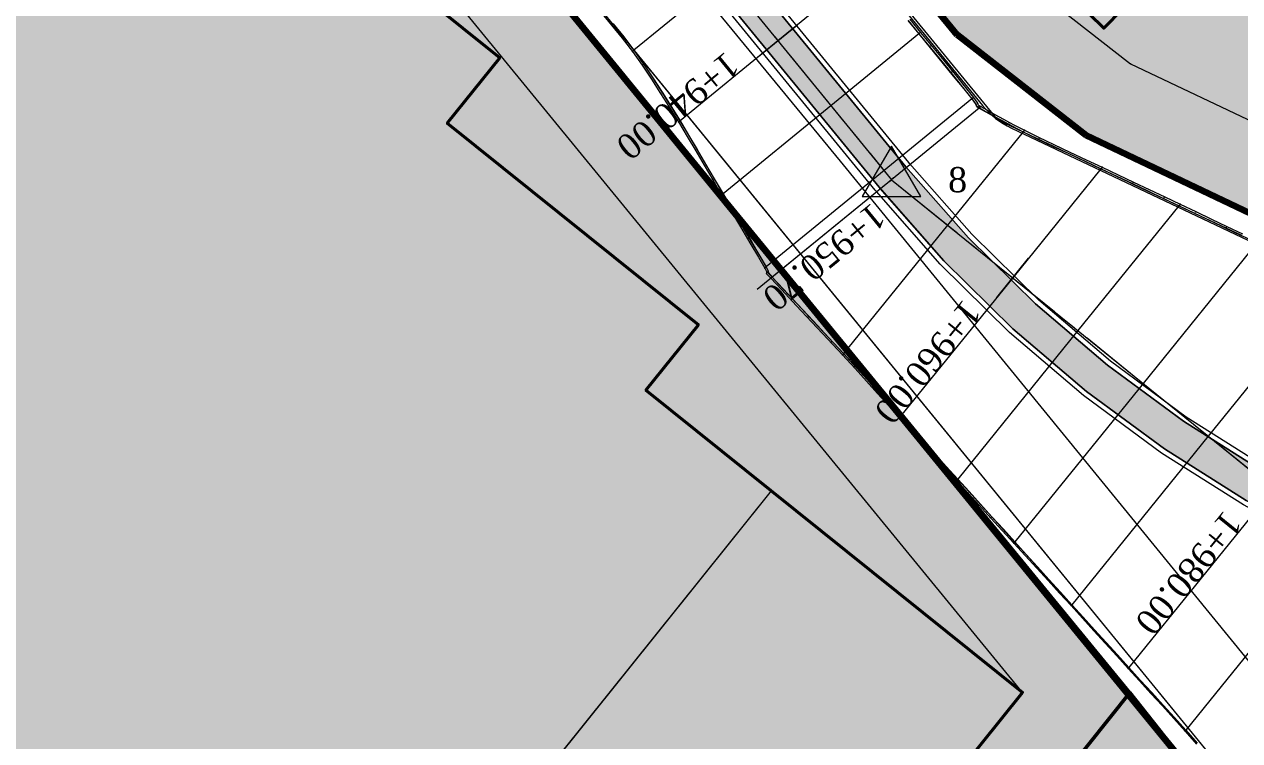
# Model space of a CAD drawing. Header units: metres. Extents: x 478603 to 489313, y 4282657 to 4289463.
# Drawn here: x 479849.5 to 479921.9, y 4286596.5 to 4286639.2 of the extents above; entities that cross this region are included whole.
import ezdxf

# ---------------------------------------------------------------- set-up
doc = ezdxf.new("R2010")
doc.units = ezdxf.units.M
for name, color, linetype, lineweight in [('102', 18, 'Continuous', 50), ('ADAKENARI', 18, 'Continuous', 0), ('EKS_2', 5, 'Continuous', 0), ('EKSENLER', 3, 'Continuous', 0), ('HAT_ENERJI_NAKIL_HAT', 18, 'Continuous', 0), ('HDA_2', 30, 'Continuous', 0), ('HDO_2', 30, 'Continuous', 0), ('ISLETME', 18, 'Continuous', 20), ('KALDIRIM', 11, 'Continuous', 0), ('KYA_2', 1, 'Continuous', 20), ('KYO_2', 1, 'Continuous', 20), ('MUSTEMILAT_CIZGISI', 18, 'Continuous', 50), ('P_ALAN', 143, 'Continuous', 0), ('P_U_KNL', 143, 'Continuous', 0), ('PARSEL_ALAN', 254, 'Continuous', 0), ('PARSEL_SERA_ALAN', 9, 'Continuous', 40), ('PL_ALİNMAN', 1, 'Continuous', 0), ('PL_ENKESIT', 1, 'Continuous', 0), ('PL_KM', 4, 'Continuous', 0), ('PL_KMYAZI', 30, 'Continuous', 0), ('PL_SEMBOL', 7, 'Continuous', 0), ('PL_SOME', 7, 'Continuous', 0), ('PL_TOTFKM', 7, 'Continuous', 0), ('RAKORDMAN', 3, 'Continuous', 0), ('SEV_KYA_HDA', 3, 'Continuous', 0), ('SEV_KYO_HDO', 3, 'Continuous', 0), ('SNR_YAPIYAK', 18, 'Continuous', 0), ('YKA_2', 33, 'Continuous', 0), ('YKO_2', 33, 'Continuous', 0)]:
    doc.layers.add(name, color=color, linetype=linetype, lineweight=lineweight)
doc.styles.get("Standard").update_dxf_attribs({"font": 'times.ttf'})

# ---------------------------------------------------------------- blocks, each defined once
blk = doc.blocks.new('3')
at = {"layer": 'PL_SEMBOL'}
for p, q in [((0, 2), (-1.75, -1)), ((1.75, -1), (0, 2)), ((0.125, 0.125), (-0.125, -0.125)), ((-0.125, 0.125), (0.125, -0.125)), ((-1.75, -1), (1.75, -1))]:
    blk.add_line(p, q, dxfattribs=at)

msp = doc.modelspace()

# ---------------------------------------------------------------- hatches: boundary and pattern name
at = {"layer": 'P_ALAN'}
msp.add_hatch(color=256, dxfattribs=at).paths.add_polyline_path([(479927.411, 4286608.074), (479922.328, 4286610.804), (479917.452, 4286613.888), (479912.808, 4286617.311), (479908.42, 4286621.057), (479904.309, 4286625.105), (479900.443, 4286629.502), (479802.649, 4286748.939), (479803.784, 4286750.684), (479902.033, 4286630.717), (479905.763, 4286626.48), (479909.772, 4286622.532), (479914.052, 4286618.879), (479918.582, 4286615.54), (479923.337, 4286612.532), (479928.295, 4286609.87), (479929.979, 4286609.115), (479929.178, 4286607.282), (479928.164, 4286607.737)])
msp.add_hatch(color=256, dxfattribs=at).paths.add_polyline_path([(479927.411, 4286608.074), (479922.328, 4286610.804), (479917.452, 4286613.888), (479912.808, 4286617.311), (479908.42, 4286621.057), (479904.309, 4286625.105), (479900.443, 4286629.502), (479802.649, 4286748.939), (479803.784, 4286750.684), (479902.033, 4286630.717), (479905.763, 4286626.48), (479909.772, 4286622.532), (479914.052, 4286618.879), (479918.582, 4286615.54), (479923.337, 4286612.532), (479928.295, 4286609.87), (479929.979, 4286609.115), (479929.178, 4286607.282), (479928.164, 4286607.737)])
at = {"layer": 'PARSEL_ALAN'}
for points in [[(480078.311, 4286699.837), (479971.142, 4286804.883), (479900.346, 4286874.278), (479861.071, 4286808.338), (479812.842, 4286763.208), (479817.488, 4286745.78), (479905.098, 4286638.581), (479912.78, 4286632.567), (479936.619, 4286621.258), (479964.909, 4286615.632), (479987.515, 4286620.31), (480010.844, 4286629.888), (480018.861, 4286635.461)], [(479751.198, 4286394.778), (479915.44, 4286599.397), (479806.29, 4286732.618), (479789.026, 4286731.156), (479705.549, 4286585.703), (479640.39, 4286471.99), (479637.963, 4286459.206), (479636.075, 4286444.207), (479624.372, 4286431.175), (479642.066, 4286416.524), (479658.602, 4286422.346), (479718.491, 4286397.847)], [(479915.44, 4286599.397), (480050.105, 4286429.073), (480051.79, 4286400.221), (480044.611, 4286399.78), (479955.213, 4286376.266), (479925.654, 4286368.491), (479933.32, 4286401.749), (479850.67, 4286385.447), (479782.452, 4286391.846), (479751.198, 4286394.778)]]:
    msp.add_hatch(color=256, dxfattribs=at).paths.add_polyline_path(points)
at = {"layer": 'PARSEL_SERA_ALAN'}
for points in [[(480071.345, 4286699.663), (480010.865, 4286637.962), (480007.294, 4286641.462), (480000.574, 4286634.606), (479997.003, 4286638.106), (479990.283, 4286631.25), (479986.713, 4286634.75), (479979.993, 4286627.894), (479976.422, 4286631.394), (479969.702, 4286624.538), (479962.561, 4286631.538), (479955.841, 4286624.683), (479945.128, 4286635.183), (479938.408, 4286628.327), (479920.555, 4286645.827), (479913.835, 4286638.971), (479903.123, 4286649.471), (479909.843, 4286656.327), (479845.57, 4286719.327), (479852.29, 4286726.183), (479820.154, 4286757.683), (479880.634, 4286819.385), (479877.063, 4286822.885), (479890.503, 4286836.596), (479886.932, 4286840.096), (479900.372, 4286853.808), (479896.802, 4286857.308), (479903.522, 4286864.164)], [(479909.002, 4286599.365), (479853.718, 4286530.49), (479849.536, 4286525.279), (479749.382, 4286400.502), (479741.895, 4286406.512), (479738.765, 4286402.612), (479731.279, 4286408.622), (479728.149, 4286404.722), (479720.662, 4286410.732), (479717.532, 4286406.832), (479710.046, 4286412.842), (479706.916, 4286408.942), (479691.943, 4286420.961), (479688.813, 4286417.062), (479673.84, 4286429.08), (479670.71, 4286425.181), (479663.223, 4286431.19), (479660.094, 4286427.291), (479652.607, 4286433.3), (479646.347, 4286425.502), (479638.861, 4286431.511), (479651.38, 4286447.108), (479643.893, 4286453.117), (479653.283, 4286464.815), (479645.796, 4286470.824), (479683.354, 4286517.615), (479675.867, 4286523.625), (479716.555, 4286574.315), (479709.068, 4286580.324), (479746.626, 4286627.115), (479739.14, 4286633.125), (479776.697, 4286679.916), (479769.211, 4286685.925), (479800.509, 4286724.918), (479815.482, 4286712.899), (479812.352, 4286709), (479827.326, 4286696.981), (479824.196, 4286693.082), (479846.656, 4286675.054), (479843.526, 4286671.155), (479858.499, 4286659.137), (479855.369, 4286655.237), (479877.829, 4286637.21), (479874.699, 4286633.31), (479889.672, 4286621.292), (479886.542, 4286617.393)]]:
    msp.add_hatch(color=256, dxfattribs=at).paths.add_polyline_path(points)

# ---------------------------------------------------------------- linework, layer by layer
at = {"layer": '102'}
msp.add_line((479751.198, 4286394.778, 951.924), (479915.44, 4286599.397, 952.782), dxfattribs=at)
at = {"layer": 'ADAKENARI', "lineweight": 200}
for p, q in [((479905.098, 4286638.581), (479817.488, 4286745.78)), ((479806.29, 4286732.618), (479923.536, 4286589.157)), ((479912.78, 4286632.567), (479905.098, 4286638.581)), ((479936.619, 4286621.258), (479912.78, 4286632.567))]:
    msp.add_line(p, q, dxfattribs=at)
at = {"layer": 'EKS_2'}
for p in [(479894.411, 4286638.226, 950.385), (479897.575, 4286634.354, 950.648), (479900.739, 4286630.483, 950.911), (479901.182, 4286629.941, 950.948), (479904.524, 4286627.235, 951.174), (479908.411, 4286624.089, 951.437), (479912.297, 4286620.943, 951.701), (479916.183, 4286617.797, 951.964), (479920.069, 4286614.651, 952.227)]:
    msp.add_point(p, dxfattribs=at)
at = {"layer": 'EKSENLER'}
for p, q in [((479809.736, 4286741.833), (479901.182, 4286629.941)), ((479901.182, 4286629.941, 952.586), (479945.838, 4286593.788, 953.725))]:
    msp.add_line(p, q, dxfattribs=at)
at = {"layer": 'HAT_ENERJI_NAKIL_HAT'}
for p, q in [((479764.138, 4286794.322), (479898.112, 4286631.049)), ((479898.112, 4286631.049), (480111.543, 4286369.645))]:
    msp.add_line(p, q, dxfattribs=at)
at = {"layer": 'HDA_2'}
msp.add_polyline3d([(479884.575, 4286639.228, 949.826), (479885.207, 4286638.453, 949.879), (479885.819, 4286637.661, 949.932), (479886.394, 4286636.838, 949.982), (479886.949, 4286635.998, 950.032), (479887.495, 4286635.152, 950.083), (479888.036, 4286634.302, 950.133), (479888.567, 4286633.449, 950.184), (479889.082, 4286632.591, 950.233), (479889.588, 4286631.73, 950.282), (479890.095, 4286630.865, 950.331), (479890.606, 4286629.99, 950.381), (479891.134, 4286629.09, 950.432), (479891.693, 4286628.145, 950.485), (479892.262, 4286627.185, 950.54), (479892.82, 4286626.244, 950.594), (479893.329, 4286625.379, 950.643), (479893.701, 4286624.731, 950.679), (479893.821, 4286624.481, 950.692), (479893.812, 4286624.438, 950.694), (479893.782, 4286624.443, 950.695), (479893.814, 4286624.393, 950.698), (479894.061, 4286624.12, 950.714), (479894.707, 4286623.429, 950.746), (479895.571, 4286622.509, 950.79), (479896.506, 4286621.513, 950.836), (479897.444, 4286620.512, 950.883), (479898.32, 4286619.571, 950.927), (479899.073, 4286618.751, 950.982), (479899.756, 4286618, 951.031), (479900.413, 4286617.273, 951.079), (479901.064, 4286616.553, 951.127), (479901.721, 4286615.826, 951.175), (479902.392, 4286615.086, 951.224), (479903.072, 4286614.337, 951.273), (479903.755, 4286613.586, 951.323), (479904.439, 4286612.833, 951.373), (479905.122, 4286612.081, 951.423), (479905.804, 4286611.331, 951.472), (479906.484, 4286610.582, 951.522), (479907.164, 4286609.833, 951.571), (479907.844, 4286609.084, 951.621), (479908.523, 4286608.336, 951.67), (479909.203, 4286607.587, 951.72), (479909.884, 4286606.838, 951.769), (479910.564, 4286606.089, 951.819), (479911.244, 4286605.34, 951.869), (479911.925, 4286604.591, 951.918), (479912.605, 4286603.841, 951.968), (479913.285, 4286603.092, 952.017), (479913.965, 4286602.343, 952.067), (479914.645, 4286601.594, 952.116), (479915.326, 4286600.845, 952.166), (479916.007, 4286600.098, 952.215), (479916.689, 4286599.351, 952.265), (479917.371, 4286598.604, 952.314), (479918.051, 4286597.855, 952.364), (479918.727, 4286597.1, 952.414), (479919.394, 4286596.335, 952.462)], dxfattribs=at)
for p in [(479885.819, 4286637.661, 949.932), (479888.567, 4286633.449, 950.184), (479891.134, 4286629.09, 950.432), (479893.701, 4286624.731, 950.679), (479894.061, 4286624.12, 950.714), (479898.32, 4286619.571, 950.927), (479901.721, 4286615.826, 951.175), (479905.122, 4286612.081, 951.423), (479908.523, 4286608.336, 951.67), (479911.925, 4286604.591, 951.918), (479915.326, 4286600.845, 952.166), (479918.727, 4286597.1, 952.414)]:
    msp.add_point(p, dxfattribs=at)
at = {"layer": 'HDO_2'}
msp.add_polyline3d([(479902.171, 4286639.438, 950.408), (479902.821, 4286638.641, 950.463), (479903.502, 4286637.807, 950.519), (479904.196, 4286636.96, 950.577), (479904.875, 4286636.128, 950.633), (479905.502, 4286635.359, 950.686), (479905.978, 4286634.764, 950.726), (479906.176, 4286634.494, 950.743), (479906.228, 4286634.397, 950.749), (479906.24, 4286634.356, 950.751), (479906.275, 4286634.316, 950.754), (479906.42, 4286634.221, 950.763), (479906.775, 4286634.019, 950.793), (479907.251, 4286633.754, 950.833), (479907.781, 4286633.461, 950.877), (479908.359, 4286633.148, 950.926), (479909.031, 4286632.801, 950.981), (479909.87, 4286632.393, 951.024), (479910.797, 4286631.952, 951.072), (479911.754, 4286631.501, 951.121), (479912.72, 4286631.047, 951.171), (479913.678, 4286630.595, 951.22), (479914.619, 4286630.15, 951.268), (479915.548, 4286629.708, 951.316), (479916.474, 4286629.268, 951.364), (479917.399, 4286628.829, 951.411), (479918.325, 4286628.389, 951.459), (479919.253, 4286627.948, 951.507), (479920.182, 4286627.507, 951.555), (479921.112, 4286627.066, 951.602), (479922.042, 4286626.625, 951.65)], dxfattribs=at)
for p in [(479902.821, 4286638.641, 950.463), (479905.978, 4286634.764, 950.726), (479906.42, 4286634.221, 950.763), (479909.031, 4286632.801, 950.981), (479913.678, 4286630.595, 951.22), (479918.325, 4286628.389, 951.459)]:
    msp.add_point(p, dxfattribs=at)
at = {"layer": 'ISLETME'}
for p, q in [((479834.562, 4286537.297), (479894.029, 4286611.383)), ((479894.029, 4286611.383), (479909.002, 4286599.365, 952.782)), ((479909.002, 4286599.365, 952.782), (479849.536, 4286525.279))]:
    msp.add_line(p, q, dxfattribs=at)
at = {"layer": 'KALDIRIM'}
for p, q in [((479815.157, 4286746.263), (479906.602, 4286634.371)), ((479809.38, 4286731.208), (479924.697, 4286590.106)), ((479908.331, 4286633.017), (479933.868, 4286620.903))]:
    msp.add_line(p, q, dxfattribs=at)
msp.add_arc((479910.474, 4286637.535), 5, 219.25798, 244.62181, dxfattribs=at)
at = {"layer": 'KYA_2'}
msp.add_polyline3d([(479883.846, 4286639.924, 950.919), (479884.488, 4286639.156, 950.951), (479885.122, 4286638.383, 950.983), (479885.735, 4286637.593, 951.015), (479886.312, 4286636.771, 951.058), (479886.867, 4286635.931, 951.1), (479887.414, 4286635.085, 951.143), (479887.955, 4286634.236, 951.186), (479888.486, 4286633.383, 951.229), (479889.001, 4286632.525, 951.279), (479889.507, 4286631.664, 951.329), (479890.013, 4286630.798, 951.38), (479890.524, 4286629.923, 951.431), (479891.053, 4286629.023, 951.483), (479891.612, 4286628.079, 951.521), (479892.183, 4286627.12, 951.56), (479892.742, 4286626.18, 951.599), (479893.252, 4286625.316, 951.633), (479893.625, 4286624.669, 951.66), (479893.745, 4286624.419, 951.668), (479893.736, 4286624.377, 951.669), (479893.706, 4286624.383, 951.67), (479893.738, 4286624.333, 951.672), (479893.986, 4286624.059, 951.683), (479894.635, 4286623.365, 951.717), (479895.501, 4286622.442, 951.762), (479896.439, 4286621.443, 951.811), (479897.38, 4286620.439, 951.86), (479898.258, 4286619.495, 951.906), (479899.012, 4286618.673, 951.972), (479899.693, 4286617.921, 952.032), (479900.35, 4286617.194, 952.09), (479901, 4286616.473, 952.147), (479901.656, 4286615.746, 952.205), (479902.327, 4286615.007, 952.242), (479903.008, 4286614.258, 952.281), (479903.692, 4286613.507, 952.319), (479904.377, 4286612.756, 952.358), (479905.061, 4286612.005, 952.396), (479905.744, 4286611.257, 952.412), (479906.426, 4286610.511, 952.427), (479907.108, 4286609.765, 952.442), (479907.79, 4286609.019, 952.458), (479908.473, 4286608.273, 952.473), (479909.156, 4286607.528, 952.475), (479909.84, 4286606.783, 952.476), (479910.523, 4286606.039, 952.477), (479911.207, 4286605.293, 952.478), (479911.889, 4286604.547, 952.48), (479912.57, 4286603.799, 952.532), (479913.25, 4286603.049, 952.584), (479913.93, 4286602.299, 952.636), (479914.609, 4286601.55, 952.688), (479915.29, 4286600.801, 952.74), (479915.971, 4286600.053, 952.793), (479916.653, 4286599.306, 952.846), (479917.334, 4286598.558, 952.9), (479918.014, 4286597.809, 952.953), (479918.689, 4286597.054, 953.007), (479919.357, 4286596.29, 953.037)], dxfattribs=at)
for p in [(479885.735, 4286637.593, 951.015), (479888.486, 4286633.383, 951.229), (479891.053, 4286629.023, 951.483), (479893.625, 4286624.669, 951.66), (479893.986, 4286624.059, 951.683), (479898.258, 4286619.495, 951.906), (479901.656, 4286615.746, 952.205), (479905.061, 4286612.005, 952.396), (479908.473, 4286608.273, 952.473), (479911.889, 4286604.547, 952.48), (479915.29, 4286600.801, 952.74), (479918.689, 4286597.054, 953.007)]:
    msp.add_point(p, dxfattribs=at)
at = {"layer": 'KYO_2'}
msp.add_polyline3d([(479902.271, 4286639.52, 951.701), (479902.92, 4286638.722, 951.747), (479903.601, 4286637.888, 951.792), (479904.293, 4286637.04, 951.838), (479904.972, 4286636.207, 951.883), (479905.598, 4286635.437, 951.924), (479906.073, 4286634.842, 951.956), (479906.272, 4286634.571, 951.97), (479906.324, 4286634.473, 951.975), (479906.336, 4286634.433, 951.977), (479906.371, 4286634.393, 951.979), (479906.515, 4286634.299, 951.986), (479906.866, 4286634.099, 952.005), (479907.337, 4286633.836, 952.031), (479907.862, 4286633.546, 952.06), (479908.435, 4286633.236, 952.091), (479909.103, 4286632.89, 952.128), (479909.94, 4286632.482, 952.162), (479910.866, 4286632.041, 952.2), (479911.823, 4286631.588, 952.239), (479912.789, 4286631.133, 952.278), (479913.747, 4286630.68, 952.317), (479914.688, 4286630.235, 952.372), (479915.619, 4286629.795, 952.428), (479916.545, 4286629.356, 952.483), (479917.47, 4286628.917, 952.537), (479918.396, 4286628.477, 952.592), (479919.324, 4286628.036, 952.624), (479920.252, 4286627.593, 952.655), (479921.181, 4286627.151, 952.686), (479922.11, 4286626.708, 952.718)], dxfattribs=at)
for p in [(479902.92, 4286638.722, 951.747), (479906.073, 4286634.842, 951.956), (479906.515, 4286634.299, 951.986), (479909.103, 4286632.89, 952.128), (479913.747, 4286630.68, 952.317), (479918.396, 4286628.477, 952.592)]:
    msp.add_point(p, dxfattribs=at)
at = {"layer": 'MUSTEMILAT_CIZGISI', "lineweight": 13}
msp.add_polyline3d([(479909.002, 4286599.365, 0), (479849.536, 4286525.279, 0), (479834.562, 4286537.297, 0), (479894.029, 4286611.383, 0), (479909.002, 4286599.365, 0)], close=True, dxfattribs=at)
at = {"layer": 'P_ALAN'}
for points in [[(479929.178, 4286607.282, 0), (479929.979, 4286609.115, 0), (479928.295, 4286609.87, 0), (479923.337, 4286612.532, 0), (479918.582, 4286615.54, 0), (479914.052, 4286618.879, 0), (479909.772, 4286622.532, 0), (479905.763, 4286626.48, 0), (479902.033, 4286630.717, 0), (479803.784, 4286750.684, 942.947), (479802.649, 4286748.939, 0), (479900.443, 4286629.502, 0), (479904.309, 4286625.105, 0), (479908.42, 4286621.057, 0), (479912.808, 4286617.311, 0), (479917.452, 4286613.888, 0), (479922.328, 4286610.804, 0), (479927.411, 4286608.074, 0), (479929.178, 4286607.282, 0)], [(479927.411, 4286608.074, 0), (479922.328, 4286610.804, 0), (479917.452, 4286613.888, 0), (479912.808, 4286617.311, 0), (479908.42, 4286621.057, 0), (479904.309, 4286625.105, 0), (479900.443, 4286629.502, 0), (479802.649, 4286748.939, 0), (479803.784, 4286750.684, 0), (479902.033, 4286630.717, 0), (479905.763, 4286626.48, 0), (479909.772, 4286622.532, 0), (479914.052, 4286618.879, 0), (479918.582, 4286615.54, 0), (479923.337, 4286612.532, 0), (479928.295, 4286609.87, 0), (479929.979, 4286609.115, 0), (479929.178, 4286607.282, 0), (479928.164, 4286607.737, 0), (479927.411, 4286608.074, 0)], [(479927.411, 4286608.074, 0), (479922.328, 4286610.804, 0), (479917.452, 4286613.888, 0), (479912.808, 4286617.311, 0), (479908.42, 4286621.057, 0), (479904.309, 4286625.105, 0), (479900.443, 4286629.502, 0), (479802.649, 4286748.939, 0), (479803.784, 4286750.684, 0), (479902.033, 4286630.717, 0), (479905.763, 4286626.48, 0), (479909.772, 4286622.532, 0), (479914.052, 4286618.879, 0), (479918.582, 4286615.54, 0), (479923.337, 4286612.532, 0), (479928.295, 4286609.87, 0), (479929.979, 4286609.115, 0), (479929.178, 4286607.282, 0), (479928.164, 4286607.737, 0), (479927.411, 4286608.074, 0)], [(479929.178, 4286607.282, 0), (479929.979, 4286609.115, 0), (479928.295, 4286609.87, 0), (479923.337, 4286612.532, 0), (479918.582, 4286615.54, 0), (479914.052, 4286618.879, 0), (479909.772, 4286622.532, 0), (479905.763, 4286626.48, 0), (479902.033, 4286630.717, 0), (479803.784, 4286750.684, 942.947), (479802.649, 4286748.939, 0), (479900.443, 4286629.502, 0), (479904.309, 4286625.105, 0), (479908.42, 4286621.057, 0), (479912.808, 4286617.311, 0), (479917.452, 4286613.888, 0), (479922.328, 4286610.804, 0), (479927.411, 4286608.074, 0), (479929.178, 4286607.282, 0)], [(479927.411, 4286608.074, 0), (479922.328, 4286610.804, 0), (479917.452, 4286613.888, 0), (479912.808, 4286617.311, 0), (479908.42, 4286621.057, 0), (479904.309, 4286625.105, 0), (479900.443, 4286629.502, 0), (479802.649, 4286748.939, 0), (479803.784, 4286750.684, 0), (479902.033, 4286630.717, 0), (479905.763, 4286626.48, 0), (479909.772, 4286622.532, 0), (479914.052, 4286618.879, 0), (479918.582, 4286615.54, 0), (479923.337, 4286612.532, 0), (479928.295, 4286609.87, 0), (479929.979, 4286609.115, 0), (479929.178, 4286607.282, 0), (479928.164, 4286607.737, 0), (479927.411, 4286608.074, 0)], [(479927.411, 4286608.074, 0), (479922.328, 4286610.804, 0), (479917.452, 4286613.888, 0), (479912.808, 4286617.311, 0), (479908.42, 4286621.057, 0), (479904.309, 4286625.105, 0), (479900.443, 4286629.502, 0), (479802.649, 4286748.939, 0), (479803.784, 4286750.684, 0), (479902.033, 4286630.717, 0), (479905.763, 4286626.48, 0), (479909.772, 4286622.532, 0), (479914.052, 4286618.879, 0), (479918.582, 4286615.54, 0), (479923.337, 4286612.532, 0), (479928.295, 4286609.87, 0), (479929.979, 4286609.115, 0), (479929.178, 4286607.282, 0), (479928.164, 4286607.737, 0), (479927.411, 4286608.074, 0)]]:
    msp.add_polyline3d(points, close=True, dxfattribs=at)
at = {"layer": 'P_U_KNL'}
for points in [[(479901.99, 4286630.769, 0), (479803.784, 4286750.684, 0)], [(479902.222, 4286630.959, 0), (479803.955, 4286750.947, 0)], [(479900.443, 4286629.502, 0), (479802.649, 4286748.939, 0)], [(479900.211, 4286629.312, 0), (479802.477, 4286748.675, 0)], [(479929.029, 4286609.541, 0), (479928.295, 4286609.87, 0), (479923.337, 4286612.532, 0), (479918.582, 4286615.54, 0), (479914.052, 4286618.879, 0), (479909.772, 4286622.532, 0), (479905.763, 4286626.48, 0), (479902.033, 4286630.717, 0), (479901.99, 4286630.769, 0)], [(479929.159, 4286609.811, 0), (479928.427, 4286610.139, 0), (479923.488, 4286612.791, 0), (479918.751, 4286615.788, 0), (479914.239, 4286619.114, 0), (479909.975, 4286622.753, 0), (479905.981, 4286626.686, 0), (479902.262, 4286630.911, 0), (479902.222, 4286630.959, 0)], [(479928.034, 4286607.466, 0), (479927.279, 4286607.805, 0), (479922.177, 4286610.544, 0), (479917.283, 4286613.64, 0), (479912.622, 4286617.076, 0), (479908.217, 4286620.835, 0), (479904.091, 4286624.898, 0), (479900.28, 4286629.228, 0), (479900.211, 4286629.312, 0)], [(479928.164, 4286607.737, 0), (479927.411, 4286608.074, 0), (479922.328, 4286610.804, 0), (479917.452, 4286613.888, 0), (479912.808, 4286617.311, 0), (479908.42, 4286621.057, 0), (479904.309, 4286625.105, 0), (479900.509, 4286629.422, 0), (479900.443, 4286629.502, 0)]]:
    msp.add_polyline3d(points, dxfattribs=at)
at = {"layer": 'PARSEL_ALAN'}
for points in [[(480078.311, 4286699.837, 949.453), (479971.142, 4286804.883, 942.48), (479900.346, 4286874.278, 938.919), (479861.071, 4286808.338, 940.332), (479812.842, 4286763.208, 942.702), (479817.488, 4286745.78, 943.927), (479905.098, 4286638.581, 951.84), (479912.78, 4286632.567, 952.22), (479936.619, 4286621.258, 953.175), (479964.909, 4286615.632, 953.915), (479987.515, 4286620.31, 953.963), (480010.844, 4286629.888, 953.782), (480018.861, 4286635.461, 953.558), (480078.311, 4286699.837, 949.453)], [(480078.311, 4286699.837, 0), (479971.142, 4286804.883, 0), (479900.346, 4286874.278, 0), (479861.071, 4286808.338, 0), (479812.842, 4286763.208, 0), (479817.488, 4286745.78, 0), (479905.098, 4286638.581, 0), (479912.78, 4286632.567, 0), (479936.619, 4286621.258, 0), (479964.909, 4286615.632, 0), (479987.515, 4286620.31, 0), (480010.844, 4286629.888, 0), (480018.861, 4286635.461, 0), (480078.311, 4286699.837, 0)], [(479751.198, 4286394.778, 951.924), (479915.44, 4286599.397, 952.782), (479806.29, 4286732.618, 943.914), (479789.026, 4286731.156, 943.273), (479705.549, 4286585.703, 942.725), (479640.39, 4286471.99, 943.693), (479637.963, 4286459.206, 944.112), (479636.075, 4286444.207, 944.624), (479624.372, 4286431.175, 944.571), (479642.066, 4286416.524, 945.911), (479658.602, 4286422.346, 946.526), (479718.491, 4286397.847, 950.212), (479751.198, 4286394.778, 951.924)], [(479751.198, 4286394.778, 0), (479915.44, 4286599.397, 0), (479806.29, 4286732.618, 0), (479789.026, 4286731.156, 0), (479705.549, 4286585.703, 0), (479640.39, 4286471.99, 0), (479637.963, 4286459.206, 0), (479636.075, 4286444.207, 0), (479624.372, 4286431.175, 0), (479642.066, 4286416.524, 0), (479658.602, 4286422.346, 0), (479718.491, 4286397.847, 0), (479751.198, 4286394.778, 0)], [(479915.44, 4286599.397, 952.782), (480050.105, 4286429.073, 961.672), (480051.79, 4286400.221, 962.177), (480044.611, 4286399.78, 961.981), (479955.213, 4286376.266, 959.82), (479925.654, 4286368.491, 959.317), (479933.32, 4286401.749, 958.755), (479850.67, 4286385.447, 956.302), (479782.452, 4286391.846, 953.318), (479751.198, 4286394.778, 951.924), (479915.44, 4286599.397, 952.782)], [(479915.44, 4286599.397, 0), (480050.105, 4286429.073, 0), (480051.79, 4286400.221, 0), (480044.611, 4286399.78, 0), (479955.213, 4286376.266, 0), (479925.654, 4286368.491, 0), (479933.32, 4286401.749, 0), (479850.67, 4286385.447, 0), (479782.452, 4286391.846, 0), (479751.198, 4286394.778, 0), (479915.44, 4286599.397, 0)]]:
    msp.add_polyline3d(points, close=True, dxfattribs=at)
at = {"layer": 'PARSEL_SERA_ALAN'}
for points in [[(479962.561, 4286631.538, 0), (479955.841, 4286624.683, 0), (479945.128, 4286635.183, 0), (479938.408, 4286628.327, 0), (479920.555, 4286645.827, 0), (479913.835, 4286638.971, 0), (479903.123, 4286649.471, 0), (479909.843, 4286656.327, 0), (479845.57, 4286719.327, 0), (479852.29, 4286726.183, 0), (479820.154, 4286757.683, 0), (479880.634, 4286819.385, 0), (479877.063, 4286822.885, 0), (479890.503, 4286836.596, 0), (479886.932, 4286840.096, 0), (479900.372, 4286853.808, 0), (479896.802, 4286857.308, 0), (479903.522, 4286864.164, 0), (480071.345, 4286699.663, 0)], [(479962.561, 4286631.538, 0), (479955.841, 4286624.683, 0), (479945.128, 4286635.183, 0), (479938.408, 4286628.327, 0), (479920.555, 4286645.827, 0), (479913.835, 4286638.971, 0), (479903.123, 4286649.471, 0), (479909.843, 4286656.327, 0), (479845.57, 4286719.327, 0), (479852.29, 4286726.183, 0), (479820.154, 4286757.683, 0), (479880.634, 4286819.385, 0), (479877.063, 4286822.885, 0), (479890.503, 4286836.596, 0), (479886.932, 4286840.096, 0), (479900.372, 4286853.808, 0), (479896.802, 4286857.308, 0), (479903.522, 4286864.164, 0), (480071.345, 4286699.663, 0)], [(479709.068, 4286580.324, 0), (479746.626, 4286627.115, 0), (479739.14, 4286633.125, 0), (479776.697, 4286679.916, 0), (479769.211, 4286685.925, 0), (479800.509, 4286724.918, 0), (479815.482, 4286712.899, 0), (479812.352, 4286709, 0), (479827.326, 4286696.981, 0), (479824.196, 4286693.082, 0), (479846.656, 4286675.054, 0), (479843.526, 4286671.155, 0), (479858.499, 4286659.137, 0), (479855.369, 4286655.237, 0), (479877.829, 4286637.21, 0), (479874.699, 4286633.31, 0), (479889.672, 4286621.292, 0), (479886.542, 4286617.393, 0), (479909.002, 4286599.365, 0), (479909.002, 4286599.365, 0), (479853.718, 4286530.49, 0)], [(479709.068, 4286580.324, 0), (479746.626, 4286627.115, 0), (479739.14, 4286633.125, 0), (479776.697, 4286679.916, 0), (479769.211, 4286685.925, 0), (479800.509, 4286724.918, 0), (479815.482, 4286712.899, 0), (479812.352, 4286709, 0), (479827.326, 4286696.981, 0), (479824.196, 4286693.082, 0), (479846.656, 4286675.054, 0), (479843.526, 4286671.155, 0), (479858.499, 4286659.137, 0), (479855.369, 4286655.237, 0), (479877.829, 4286637.21, 0), (479874.699, 4286633.31, 0), (479889.672, 4286621.292, 0), (479886.542, 4286617.393, 0), (479909.002, 4286599.365, 0), (479909.002, 4286599.365, 0), (479853.718, 4286530.49, 0)]]:
    msp.add_polyline3d(points, dxfattribs=at)
at = {"layer": 'PL_ALİNMAN'}
for p, q in [((479894.217, 4286638.463), (479894.533, 4286638.076)), ((479895.166, 4286637.302), (479898.33, 4286633.43)), ((479898.963, 4286632.656), (479899.28, 4286632.269)), ((479899.912, 4286631.495), (479901.182, 4286629.941)), ((479901.182, 4286629.941), (479905.068, 4286626.795)), ((479905.846, 4286626.165), (479906.234, 4286625.851)), ((479907.011, 4286625.222), (479910.898, 4286622.075)), ((479911.675, 4286621.446), (479912.063, 4286621.132)), ((479912.841, 4286620.502), (479916.727, 4286617.356)), ((479917.504, 4286616.727), (479917.893, 4286616.412)), ((479918.67, 4286615.783), (479922.556, 4286612.637))]:
    msp.add_line(p, q, dxfattribs=at)
at = {"layer": 'PL_ENKESIT'}
for points in [[(479896.614, 4286646.484, 951.342), (479896.506, 4286646.395, 949.936), (479896.498, 4286646.388, 949.986), (479891.247, 4286642.097, 950.122), (479885.827, 4286637.668, 949.982), (479885.819, 4286637.661, 949.932), (479885.735, 4286637.593, 951.015)], [(479899.765, 4286642.602, 951.522), (479899.663, 4286642.518, 950.199), (479899.655, 4286642.512, 950.249), (479894.411, 4286638.226, 950.385), (479888.575, 4286633.456, 950.234), (479888.567, 4286633.449, 950.184), (479888.486, 4286633.383, 951.229)], [(479902.92, 4286638.722, 951.747), (479902.821, 4286638.641, 950.463), (479902.813, 4286638.635, 950.513), (479897.575, 4286634.354, 950.648), (479891.142, 4286629.096, 950.482), (479891.134, 4286629.09, 950.432), (479891.053, 4286629.023, 951.483)], [(479906.073, 4286634.842, 951.956), (479905.978, 4286634.764, 950.726), (479905.97, 4286634.758, 950.776), (479900.739, 4286630.483, 950.911), (479893.709, 4286624.737, 950.729), (479893.701, 4286624.731, 950.679), (479893.625, 4286624.669, 951.66)], [(479906.515, 4286634.299, 951.986), (479906.42, 4286634.221, 950.763), (479906.412, 4286634.215, 950.813), (479901.182, 4286629.941, 950.948), (479894.068, 4286624.127, 950.764), (479894.061, 4286624.12, 950.714), (479893.986, 4286624.059, 951.683)], [(479909.103, 4286632.89, 952.128), (479909.031, 4286632.801, 950.981), (479909.024, 4286632.793, 951.031), (479904.524, 4286627.235, 951.174), (479898.326, 4286619.579, 950.977), (479898.32, 4286619.571, 950.927), (479898.258, 4286619.495, 951.906)], [(479913.747, 4286630.68, 952.317), (479913.678, 4286630.595, 951.22), (479913.672, 4286630.587, 951.27), (479908.411, 4286624.089, 951.437), (479901.727, 4286615.834, 951.225), (479901.721, 4286615.826, 951.175), (479901.656, 4286615.746, 952.205)], [(479918.396, 4286628.477, 952.592), (479918.325, 4286628.389, 951.459), (479918.319, 4286628.381, 951.509), (479912.297, 4286620.943, 951.701), (479905.129, 4286612.089, 951.473), (479905.122, 4286612.081, 951.423), (479905.061, 4286612.005, 952.396)], [(479923.038, 4286626.265, 952.749), (479922.972, 4286626.183, 951.698), (479922.966, 4286626.175, 951.748), (479916.183, 4286617.797, 951.964), (479908.53, 4286608.344, 951.72), (479908.523, 4286608.336, 951.67), (479908.473, 4286608.273, 952.473)], [(479927.679, 4286624.05, 952.877), (479927.619, 4286623.977, 951.937), (479927.613, 4286623.969, 951.987), (479920.069, 4286614.651, 952.227), (479911.931, 4286604.598, 951.968), (479911.925, 4286604.591, 951.918), (479911.889, 4286604.547, 952.48)], [(479932.321, 4286621.838, 953.045), (479932.267, 4286621.771, 952.176), (479932.26, 4286621.763, 952.226), (479923.955, 4286611.504, 952.49), (479915.332, 4286600.853, 952.216), (479915.326, 4286600.845, 952.166), (479915.29, 4286600.801, 952.74)], [(479936.732, 4286619.34, 953.195), (479936.683, 4286619.28, 952.422), (479936.677, 4286619.272, 952.472), (479927.841, 4286608.358, 952.753), (479918.733, 4286597.108, 952.464), (479918.727, 4286597.1, 952.414), (479918.689, 4286597.054, 953.007)]]:
    msp.add_polyline3d(points, dxfattribs=at)
at = {"layer": 'PL_KM'}
for p, q in [((479893.25, 4286637.277), (479895.573, 4286639.175)), ((479907.467, 4286622.923), (479909.354, 4286625.255))]:
    msp.add_line(p, q, dxfattribs=at)
at = {"layer": 'PL_SOME'}
msp.add_point((479901.182, 4286629.941), dxfattribs=at)
at = {"layer": 'RAKORDMAN'}
for p, q in [((479815.157, 4286746.263, 730.528), (479907.481, 4286633.529, 790.392)), ((479855.557, 4286674.705, 787.417), (479886.783, 4286636.498, 803.508)), ((479886.783, 4286636.498, 803.508), (479921.18, 4286594.41, 885.265)), ((479907.481, 4286633.529, 790.392), (479935.602, 4286620.177, 876.414))]:
    msp.add_line(p, q, dxfattribs=at)
for p in [(479886.783, 4286636.498, 803.508), (479907.481, 4286633.529, 790.392)]:
    msp.add_point(p, dxfattribs=at)
at = {"layer": 'SEV_KYA_HDA'}
for p, q in [((479885.122, 4286638.383, 950.983), (479885.165, 4286638.418, 950.431)), ((479886.311, 4286636.772, 951.057), (479886.394, 4286636.839, 949.982)), ((479887.412, 4286635.088, 951.143), (479887.452, 4286635.122, 950.613)), ((479888.486, 4286633.383, 951.229), (479888.567, 4286633.449, 950.184)), ((479889.519, 4286631.644, 951.33), (479889.559, 4286631.677, 950.807)), ((479890.54, 4286629.896, 951.432), (479890.622, 4286629.963, 950.382)), ((479891.568, 4286628.153, 951.518), (479891.608, 4286628.186, 951)), ((479892.602, 4286626.415, 951.589), (479892.68, 4286626.479, 950.58)), ((479893.625, 4286624.669, 951.66), (479893.663, 4286624.7, 951.169)), ((479896.19, 4286621.708, 951.798), (479896.252, 4286621.784, 950.824)), ((479897.57, 4286620.235, 951.87), (479897.601, 4286620.273, 951.381)), ((479898.942, 4286618.75, 951.966), (479899.004, 4286618.826, 950.977)), ((479900.3, 4286617.249, 952.085), (479900.332, 4286617.288, 951.581)), ((479901.656, 4286615.746, 952.205), (479901.721, 4286615.826, 951.175)), ((479903.017, 4286614.248, 952.281), (479903.049, 4286614.288, 951.778)), ((479904.379, 4286612.753, 952.358), (479904.442, 4286612.83, 951.373)), ((479905.743, 4286611.258, 952.412), (479905.773, 4286611.295, 951.942)), ((479907.108, 4286609.765, 952.442), (479907.163, 4286609.834, 951.571)), ((479908.473, 4286608.273, 952.473), (479908.498, 4286608.305, 952.072)), ((479909.84, 4286606.783, 952.476), (479909.884, 4286606.838, 951.769)), ((479911.207, 4286605.293, 952.478), (479911.226, 4286605.316, 952.174)), ((479912.57, 4286603.799, 952.532), (479912.605, 4286603.841, 951.968)), ((479913.93, 4286602.299, 952.636), (479913.947, 4286602.321, 952.351)), ((479915.29, 4286600.801, 952.74), (479915.326, 4286600.845, 952.166)), ((479916.653, 4286599.306, 952.846), (479916.671, 4286599.329, 952.556)), ((479918.014, 4286597.809, 952.953), (479918.051, 4286597.855, 952.364))]:
    msp.add_line(p, q, dxfattribs=at)
at = {"layer": 'SEV_KYO_HDO'}
for p, q in [((479903.552, 4286637.947, 951.789), (479903.503, 4286637.907, 951.152)), ((479904.817, 4286636.398, 951.872), (479904.72, 4286636.319, 950.621)), ((479906.073, 4286634.842, 951.956), (479906.026, 4286634.803, 951.341)), ((479906.429, 4286634.355, 951.982), (479906.355, 4286634.264, 950.759)), ((479908.199, 4286633.363, 952.079), (479908.163, 4286633.319, 951.492)), ((479910.026, 4286632.441, 952.165), (479909.954, 4286632.353, 951.029)), ((479911.885, 4286631.559, 952.241), (479911.85, 4286631.516, 951.683)), ((479913.747, 4286630.68, 952.317), (479913.678, 4286630.595, 951.22)), ((479915.607, 4286629.8, 952.427), (479915.572, 4286629.757, 951.871)), ((479917.467, 4286628.918, 952.537), (479917.396, 4286628.831, 951.411)), ((479919.325, 4286628.035, 952.624), (479919.29, 4286627.991, 952.065)), ((479921.182, 4286627.15, 952.686), (479921.113, 4286627.065, 951.602))]:
    msp.add_line(p, q, dxfattribs=at)
at = {"layer": 'SNR_YAPIYAK'}
for p, q in [((479909.002, 4286599.365, 944.571), (479804.09, 4286727.414, 944.571)), ((479908.618, 4286642.176, 942.702), (479915.425, 4286636.846, 942.702)), ((479915.425, 4286636.846, 942.702), (479938.202, 4286626.041, 942.702)), ((479748.985, 4286400.008, 944.571), (479909.002, 4286599.365, 944.571))]:
    msp.add_line(p, q, dxfattribs=at)
for p in [(479915.425, 4286636.846, 952.22), (479915.425, 4286636.846, 952.22), (479909.002, 4286599.365, 952.782), (479909.002, 4286599.365, 952.782)]:
    msp.add_point(p, dxfattribs=at)
at = {"layer": 'YKA_2'}
msp.add_polyline3d([(479884.583, 4286639.234, 949.876), (479885.215, 4286638.459, 949.929), (479885.827, 4286637.668, 949.982), (479886.402, 4286636.845, 950.032), (479886.957, 4286636.005, 950.082), (479887.503, 4286635.158, 950.133), (479888.043, 4286634.308, 950.183), (479888.575, 4286633.456, 950.234), (479889.089, 4286632.598, 950.283), (479889.596, 4286631.737, 950.332), (479890.102, 4286630.871, 950.381), (479890.614, 4286629.996, 950.431), (479891.142, 4286629.096, 950.482), (479891.7, 4286628.151, 950.535), (479892.27, 4286627.191, 950.59), (479892.828, 4286626.25, 950.644), (479893.337, 4286625.386, 950.693), (479893.709, 4286624.737, 950.729), (479893.829, 4286624.487, 950.742), (479893.82, 4286624.444, 950.744), (479893.79, 4286624.45, 950.745), (479893.822, 4286624.399, 950.748), (479894.068, 4286624.127, 950.764), (479894.715, 4286623.436, 950.796), (479895.578, 4286622.516, 950.84), (479896.513, 4286621.52, 950.886), (479897.45, 4286620.52, 950.933), (479898.326, 4286619.579, 950.977), (479899.079, 4286618.758, 951.032), (479899.762, 4286618.007, 951.081), (479900.419, 4286617.281, 951.129), (479901.07, 4286616.56, 951.177), (479901.727, 4286615.834, 951.225), (479902.398, 4286615.094, 951.274), (479903.078, 4286614.345, 951.323), (479903.762, 4286613.593, 951.373), (479904.445, 4286612.841, 951.423), (479905.129, 4286612.089, 951.473), (479905.81, 4286611.339, 951.522), (479906.49, 4286610.589, 951.572), (479907.17, 4286609.841, 951.621), (479907.85, 4286609.092, 951.671), (479908.53, 4286608.344, 951.72), (479909.21, 4286607.595, 951.77), (479909.89, 4286606.846, 951.819), (479910.57, 4286606.097, 951.869), (479911.251, 4286605.348, 951.919), (479911.931, 4286604.598, 951.968), (479912.611, 4286603.849, 952.018), (479913.291, 4286603.1, 952.067), (479913.971, 4286602.351, 952.117), (479914.651, 4286601.601, 952.166), (479915.332, 4286600.853, 952.216), (479916.014, 4286600.106, 952.265), (479916.696, 4286599.359, 952.315), (479917.377, 4286598.612, 952.364), (479918.058, 4286597.863, 952.414), (479918.733, 4286597.108, 952.464), (479919.4, 4286596.343, 952.512)], dxfattribs=at)
for p in [(479885.827, 4286637.668, 949.982), (479888.575, 4286633.456, 950.234), (479891.142, 4286629.096, 950.482), (479893.709, 4286624.737, 950.729), (479894.068, 4286624.127, 950.764), (479898.326, 4286619.579, 950.977), (479901.727, 4286615.834, 951.225), (479905.129, 4286612.089, 951.473), (479908.53, 4286608.344, 951.72), (479911.931, 4286604.598, 951.968), (479915.332, 4286600.853, 952.216), (479918.733, 4286597.108, 952.464)]:
    msp.add_point(p, dxfattribs=at)
at = {"layer": 'YKO_2'}
msp.add_polyline3d([(479902.163, 4286639.431, 950.458), (479902.813, 4286638.635, 950.513), (479903.495, 4286637.801, 950.569), (479904.188, 4286636.953, 950.627), (479904.868, 4286636.122, 950.683), (479905.494, 4286635.352, 950.736), (479905.97, 4286634.758, 950.776), (479906.169, 4286634.487, 950.793), (479906.221, 4286634.39, 950.799), (479906.232, 4286634.35, 950.801), (479906.267, 4286634.31, 950.804), (479906.412, 4286634.215, 950.813), (479906.768, 4286634.013, 950.843), (479907.244, 4286633.747, 950.883), (479907.774, 4286633.454, 950.927), (479908.353, 4286633.141, 950.976), (479909.024, 4286632.793, 951.031), (479909.863, 4286632.385, 951.074), (479910.79, 4286631.944, 951.122), (479911.748, 4286631.493, 951.171), (479912.714, 4286631.039, 951.221), (479913.672, 4286630.587, 951.27), (479914.612, 4286630.142, 951.318), (479915.542, 4286629.701, 951.366), (479916.468, 4286629.261, 951.414), (479917.393, 4286628.821, 951.461), (479918.319, 4286628.381, 951.509), (479919.247, 4286627.941, 951.557), (479920.176, 4286627.499, 951.605), (479921.106, 4286627.058, 951.652), (479922.036, 4286626.617, 951.7)], dxfattribs=at)
for p in [(479902.813, 4286638.635, 950.513), (479905.97, 4286634.758, 950.776), (479906.412, 4286634.215, 950.813), (479909.024, 4286632.793, 951.031), (479913.672, 4286630.587, 951.27), (479918.319, 4286628.381, 951.509)]:
    msp.add_point(p, dxfattribs=at)

# ---------------------------------------------------------------- block references
at = {"layer": 'PL_SEMBOL'}
msp.add_blockref('3', (479901.182, 4286629.941), dxfattribs=at)

# ---------------------------------------------------------------- texts
at = {"layer": 'PL_KMYAZI'}
for s, rotation, p in [('1+940.00', 219.25798, (479891.333, 4286637.647)), ('1+960.00', 231.00702, (479905.514, 4286622.895)), ('1+980.00', 231.00702, (479921.059, 4286610.311))]:
    msp.add_text(s, height=1.5, rotation=rotation, dxfattribs=at).set_placement(p)
at = {"layer": 'PL_SEMBOL'}
msp.add_text('8', height=1.5, dxfattribs=at).set_placement((479904.557, 4286629.191))
at = {"layer": 'PL_TOTFKM'}
msp.add_text('%%U   1+950.70', height=1.5, rotation=219.25798, dxfattribs=at).set_placement((479901.372, 4286629.709))

doc.saveas('drawing.dxf')
